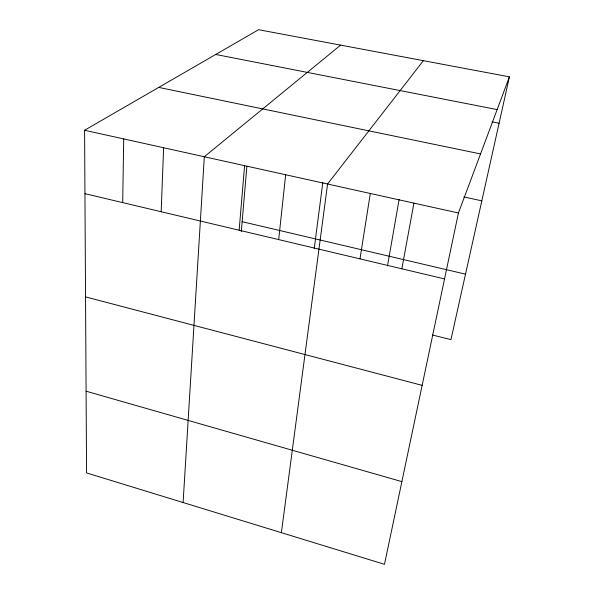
<?xml version="1.0" encoding="UTF-8"?>
<svg xmlns="http://www.w3.org/2000/svg" width="594" height="594" viewBox="0 0 594 594"><rect width="100%" height="100%" fill="white"/><g stroke="black" fill="none" stroke-linecap="round" stroke-linejoin="round"><path stroke-width="0.89" d="M122.698 202.613L123.715 138.914M161.16 211.739L163.617 147.743M183.101 502.531L204.314 156.749L340.614 45.114M239.144 230.227L244.594 165.659M241.283 231.757L246.874 166.431M278.668 239.59L285.669 174.755M314.226 248.656L322.832 182.299M281.378 532.677L327.569 184.021L423.374 60.67M359.994 258.873L370.307 193.481M387.481 266.03L399.109 199.502M401.856 268.8L413.921 203.126M509.414 76.841L458.427 212.979L384.474 564.3L86.553 472.921L84.586 130.257L258.59 29.7L509.414 76.841L450.943 339.642L432.454 335.009M215.748 54.462L497.148 109.586M492.025 121.815L499.094 123.225M158.739 87.407L480.539 153.928M463.847 196.926L481.823 200.839M84.586 130.257L458.427 212.979M242.144 221.696L465.51 274.161M84.949 193.666L444.542 278.92M85.543 296.881L422.141 385.35M86.085 391.194L401.878 481.623"/></g></svg>
